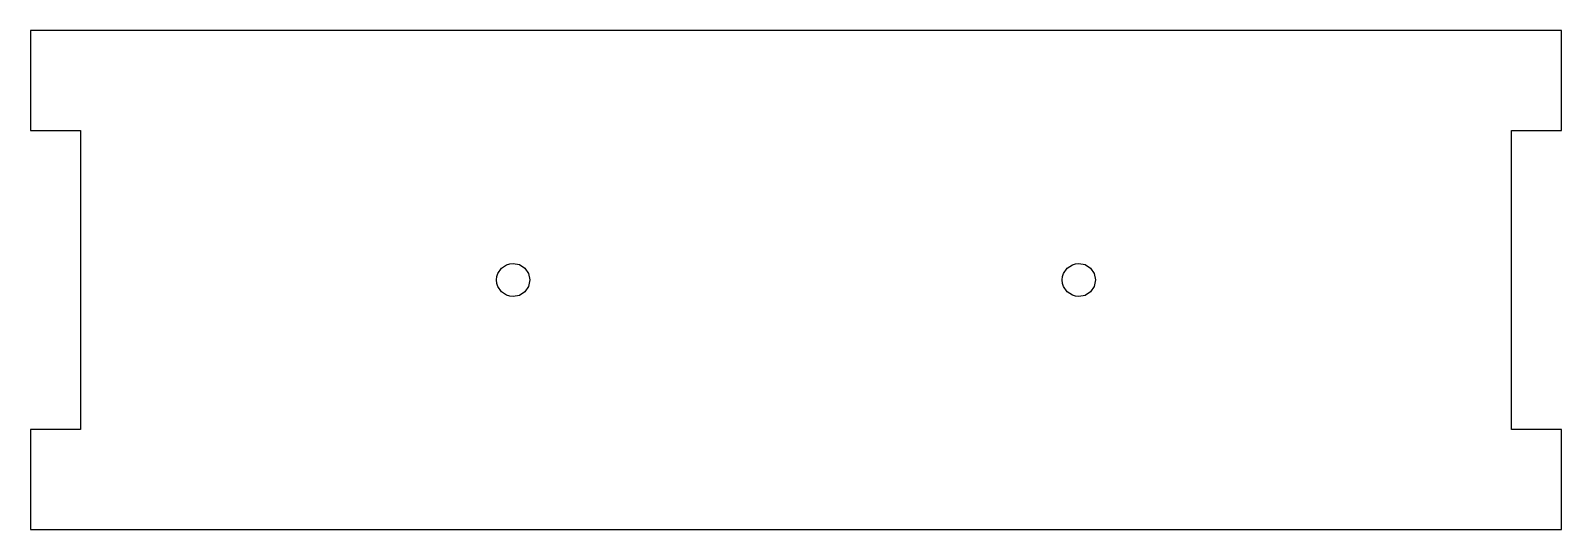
# Model space of a CAD drawing. Extents: x 0.1 to 92.1, y 0.1 to 30.1.
import ezdxf

# ---------------------------------------------------------------- set-up
doc = ezdxf.new("R2010")
doc.units = 0
doc.layers.add('Layer_1', color=7, linetype='CONTINUOUS')

msp = doc.modelspace()

# ---------------------------------------------------------------- linework, layer by layer
at = {"layer": 'Layer_1', "color": 7}
for points in [[(0.1, 30.10032), (0.1, 24.100177), (3.09982, 24.100177), (3.09982, 6.100223), (0.1, 6.100223), (0.1, 0.1), (3.09982, 0.1), (89.100305, 0.1), (92.100152, 0.1), (92.100152, 6.100223), (89.100305, 6.100223), (89.100305, 24.100177), (92.100152, 24.100177), (92.100152, 30.10032), (0.1, 30.10032)], [(29.099666, 16.100127), (29.482518, 16.024165), (29.807162, 15.807418), (30.02412, 15.482959), (30.10032, 15.100186), (30.02412, 14.71744), (29.807162, 14.392981), (29.482518, 14.176235), (29.099666, 14.100246), (28.898318, 14.120593), (28.710463, 14.178854), (28.392699, 14.39314), (28.178386, 14.710984), (28.120178, 14.89868), (28.099805, 15.100186), (28.120178, 15.30172), (28.178386, 15.489415), (28.392699, 15.807233), (28.710463, 16.021545), (28.898318, 16.079807), (29.099666, 16.100127)], [(63.099693, 16.100127), (63.482545, 16.024165), (63.807189, 15.807418), (64.024147, 15.482959), (64.100348, 15.100186), (64.024147, 14.71744), (63.807189, 14.392981), (63.482545, 14.176235), (63.099693, 14.100246), (62.898345, 14.120593), (62.710491, 14.178854), (62.392726, 14.39314), (62.178414, 14.710984), (62.120205, 14.89868), (62.099832, 15.100186), (62.120205, 15.30172), (62.178414, 15.489415), (62.392726, 15.807233), (62.710491, 16.021545), (62.898345, 16.079807), (63.099693, 16.100127)]]:
    msp.add_lwpolyline(points, close=True, dxfattribs=at)

doc.saveas('drawing.dxf')
